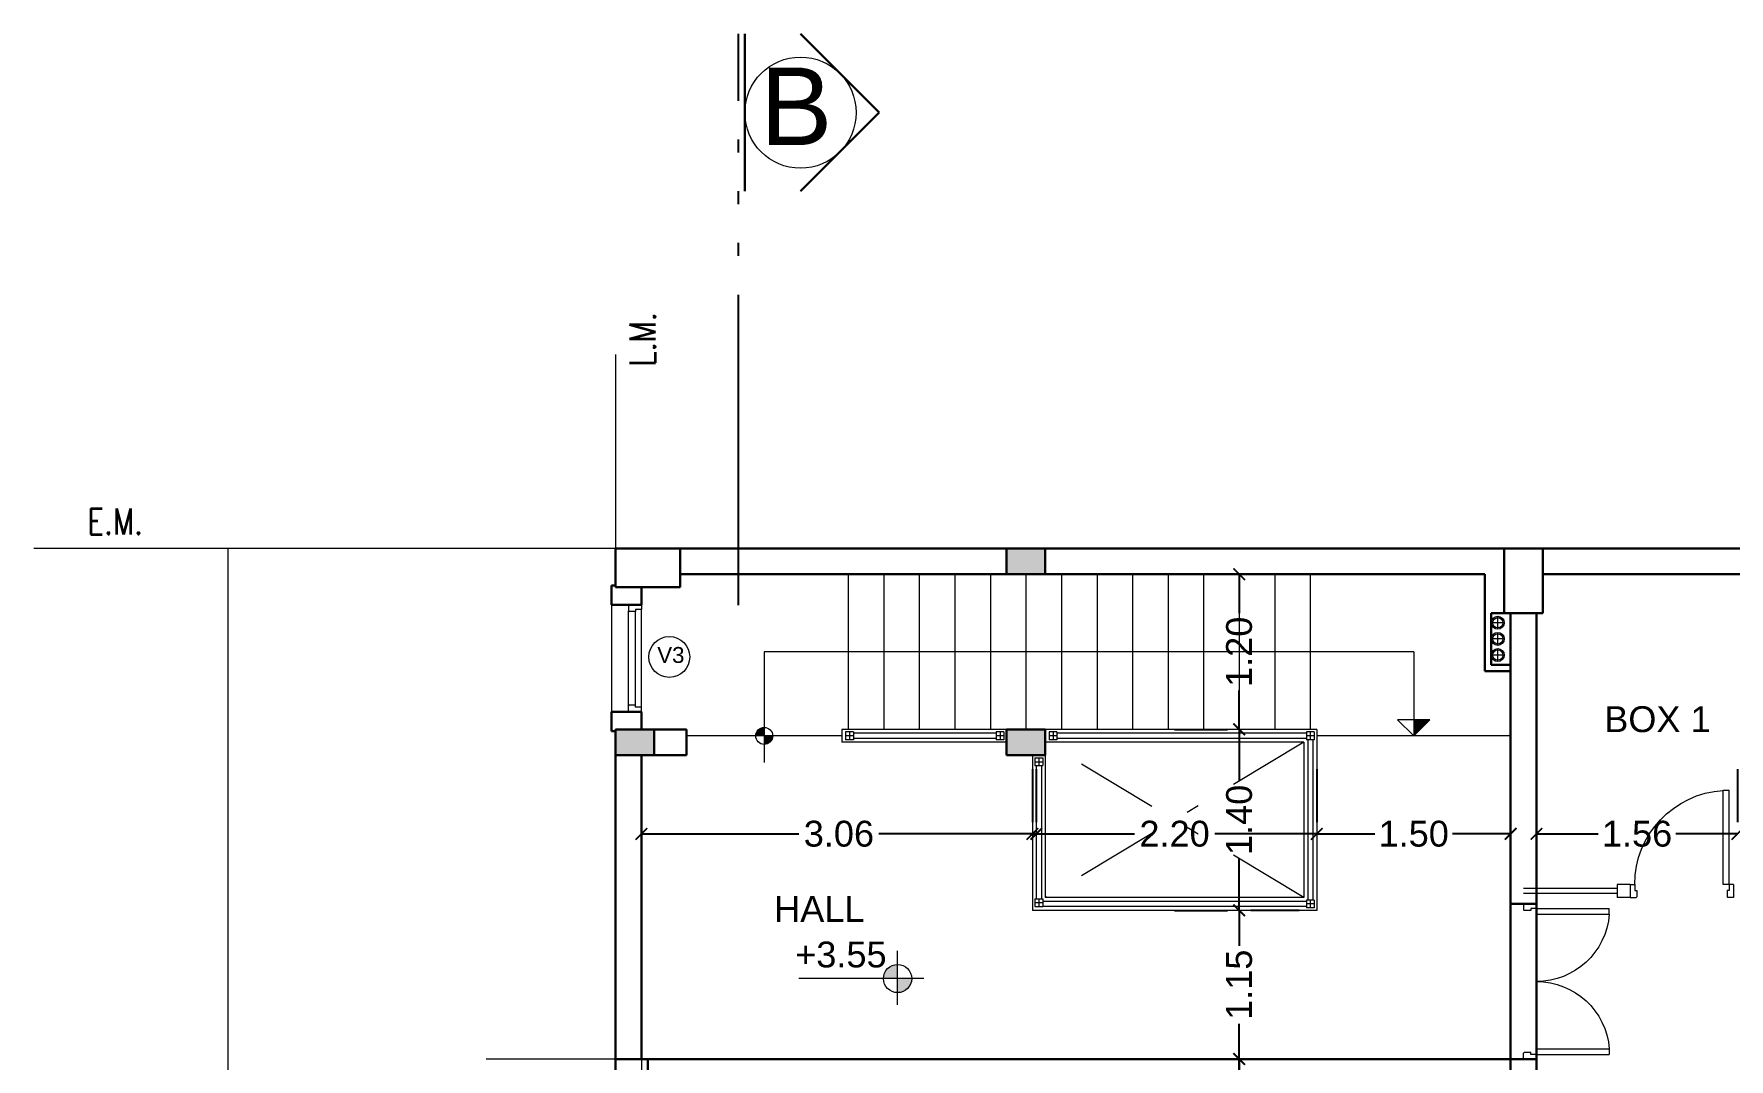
# Model space of a CAD drawing. Header units: millimetres. Extents: x 1578 to 2210, y 899 to 1032.
# Drawn here: x 1848.54 to 1861.66, y 955.53 to 963.46 of the extents above; entities that cross this region are included whole.
import ezdxf

# ---------------------------------------------------------------- set-up
doc = ezdxf.new("R2010")
doc.units = ezdxf.units.MM
doc.linetypes.add('ACAD_ISO05W100', pattern=[36, 24, -3, 0, -3, 0, -3, 0, -3])
doc.linetypes.add('DASHDOT2', pattern=[12.7, 6.35, -3.175, 0, -3.175])
for name, color, linetype, lineweight in [('CARPINTERIA', 7, 'Continuous', 18), ('COTAS', 7, 'Continuous', 15), ('EJES', 7, 'DASHDOT2', 13), ('ESTRUCTURA', 3, 'Continuous', 30), ('LINEA DE CORTE', 7, 'ACAD_ISO05W100', 60), ('MUROS', 1, 'Continuous', 30), ('PISOS', 9, 'Continuous', 9), ('SANITARIOS', 7, 'Continuous', 20), ('TRAMAS', 7, 'Continuous', 15), ('UMBRALES', 7, 'Continuous', 18)]:
    doc.layers.add(name, color=color, linetype=linetype, lineweight=lineweight)
doc.styles.add('ROMANS', font='romans', dxfattribs={"height": 0.06})
doc.styles.add('STYLE1', font='ARIAL.TTF')
doc.dimstyles.get("Standard").update_dxf_attribs({"dimscale": 0, "dimtxt": 0.2, "dimasz": 0.09, "dimexe": 0.09, "dimexo": 0.5, "dimgap": 0.05, "dimtad": 0, "dimzin": 0, "dimdsep": 46, "dimtxsty": 'STYLE1', "dimblk1": 'ARCHTICK', "dimblk2": 'ARCHTICK', "dimsah": 1, "dimcen": 0, "dimadec": 0, "dimazin": 0, "dimtfac": 1, "dimtofl": 0, "dimtmove": 2, "dimatfit": 3, "dimldrblk": 'ARCHTICK', "dimfxl": 1, "dimtolj": 1, "dimtzin": 0, "dimarcsym": 0})

# ---------------------------------------------------------------- blocks, each defined once
blk = doc.blocks.new('P120')
at = {"layer": 'CARPINTERIA'}
for p, q in [((0.035, 0), (0.035, 0.563)), ((0.08, 0.563), (0.035, 0.563)), ((0.08, 0), (0.08, 0.563)), ((1.12, 0), (1.12, 0.563)), ((1.12, 0.563), (1.165, 0.563)), ((1.165, 0), (1.165, 0.563)), ((0, 0), (0, -0.1)), ((0, 0), (0.035, 0)), ((0.035, 0), (0.08, 0)), ((0.035, 0), (0.035, -0.045)), ((1.165, 0), (1.12, 0)), ((1.2, 0), (1.165, 0)), ((1.165, 0), (1.165, -0.045)), ((1.2, 0), (1.2, -0.1)), ((0, -0.1), (0.045, -0.1)), ((0.035, -0.045), (0.05, -0.045)), ((0.05, -0.045), (0.05, -0.095)), ((1.165, -0.045), (1.15, -0.045)), ((1.15, -0.045), (1.15, -0.095)), ((1.2, -0.1), (1.155, -0.1))]:
    blk.add_line(p, q, dxfattribs=at)
for centre, radius, start, end in [((0.035, 0), 0.565, 0, 85.4318), ((1.165, 0), 0.565, 94.5682, 180), ((0.045, -0.095), 0.005, 270, 0), ((1.155, -0.095), 0.005, 180, 270)]:
    blk.add_arc(centre, radius, start, end, dxfattribs=at)
blk = doc.blocks.new('P80')
at = {"layer": 'CARPINTERIA'}
for p, q in [((0.035, 0), (0.035, 0.729)), ((0.08, 0.729), (0.035, 0.729)), ((0.08, 0), (0.08, 0.729)), ((0, 0), (0, -0.1)), ((0, 0), (0.035, 0)), ((0.035, 0), (0.08, 0)), ((0.035, 0), (0.035, -0.045)), ((0.8, 0), (0.765, 0)), ((0.765, 0), (0.765, -0.045)), ((0.8, 0), (0.8, -0.1)), ((0, -0.1), (0.045, -0.1)), ((0.035, -0.045), (0.05, -0.045)), ((0.05, -0.045), (0.05, -0.095)), ((0.75, -0.045), (0.75, -0.095)), ((0.765, -0.045), (0.75, -0.045)), ((0.8, -0.1), (0.755, -0.1))]:
    blk.add_line(p, q, dxfattribs=at)
for centre, radius, start, end in [((0.035, 0), 0.73, 0, 86.4658), ((0.045, -0.095), 0.005, 270, 0), ((0.755, -0.095), 0.005, 180, 270)]:
    blk.add_arc(centre, radius, start, end, dxfattribs=at)
blk = doc.blocks.new('_ARCHTICK')
at = {"color": 0, "linetype": 'ByBlock', "const_width": 0.15}
blk.add_lwpolyline([(-0.5, -0.5), (0.5, 0.5)], dxfattribs=at)
blk = doc.blocks.new('*D256')
at = {"layer": 'COTAS', "color": 0, "lineweight": -2}
for p, q in [((1857.866, 956.681), (1857.866, 956.407)), ((1858.331, 956.681), (1857.956, 956.681)), ((1857.866, 955.531), (1857.866, 955.805)), ((1858.331, 955.531), (1857.956, 955.531))]:
    blk.add_line(p, q, dxfattribs=at)
at = {"layer": 'DEFPOINTS', "color": 0}
for p in [(1857.831, 956.681), (1857.866, 956.681), (1857.831, 955.531)]:
    blk.add_point(p, dxfattribs=at)
at = {"layer": 'COTAS', "color": 0, "lineweight": -2, "xscale": 0.09, "yscale": 0.09, "zscale": 0.09}
for p, rotation in [((1857.866, 956.681), 90), ((1857.866, 955.531), 270)]:
    blk.add_blockref('_ARCHTICK', p, dxfattribs=dict(at, rotation=rotation))
at = {"layer": 'COTAS', "color": 0, "insert": (1857.866, 956.106), "char_height": 0.2, "attachment_point": 5, "rotation": 90, "style": 'STYLE1'}
blk.add_mtext('\\A1;1.15', dxfattribs=at)
blk = doc.blocks.new('*D257')
at = {"layer": 'COTAS', "color": 0, "lineweight": -2}
for p, q in [((1857.366, 958.081), (1857.776, 958.081)), ((1857.866, 958.081), (1857.866, 957.681)), ((1857.866, 956.681), (1857.866, 957.081)), ((1857.366, 956.681), (1857.776, 956.681))]:
    blk.add_line(p, q, dxfattribs=at)
at = {"layer": 'DEFPOINTS', "color": 0}
for p in [(1857.866, 958.081), (1857.866, 958.081), (1857.866, 956.681)]:
    blk.add_point(p, dxfattribs=at)
at = {"layer": 'COTAS', "color": 0, "lineweight": -2, "xscale": 0.09, "yscale": 0.09, "zscale": 0.09}
for p, rotation in [((1857.866, 958.081), 90), ((1857.866, 956.681), 270)]:
    blk.add_blockref('_ARCHTICK', p, dxfattribs=dict(at, rotation=rotation))
at = {"layer": 'COTAS', "color": 0, "insert": (1857.866, 957.381), "char_height": 0.2, "attachment_point": 5, "rotation": 90, "style": 'STYLE1'}
blk.add_mtext('\\A1;1.40', dxfattribs=at)
blk = doc.blocks.new('*D258')
at = {"layer": 'COTAS', "color": 0, "lineweight": -2}
for p, q in [((1857.366, 959.281), (1857.776, 959.281)), ((1857.866, 959.281), (1857.866, 958.981)), ((1857.866, 958.081), (1857.866, 958.381)), ((1857.366, 958.081), (1857.776, 958.081))]:
    blk.add_line(p, q, dxfattribs=at)
at = {"layer": 'DEFPOINTS', "color": 0}
for p in [(1857.866, 959.281), (1857.866, 959.281), (1857.866, 958.081)]:
    blk.add_point(p, dxfattribs=at)
at = {"layer": 'COTAS', "color": 0, "lineweight": -2, "xscale": 0.09, "yscale": 0.09, "zscale": 0.09}
for p, rotation in [((1857.866, 959.281), 90), ((1857.866, 958.081), 270)]:
    blk.add_blockref('_ARCHTICK', p, dxfattribs=dict(at, rotation=rotation))
at = {"layer": 'COTAS', "color": 0, "insert": (1857.866, 958.681), "char_height": 0.2, "attachment_point": 5, "rotation": 90, "style": 'STYLE1'}
blk.add_mtext('\\A1;1.20', dxfattribs=at)
blk = doc.blocks.new('*D265')
at = {"layer": 'COTAS', "color": 0, "lineweight": -2}
for p, q in [((1853.241, 957.773), (1853.241, 957.363)), ((1856.296, 957.773), (1856.296, 957.363)), ((1853.241, 957.273), (1854.459, 957.273)), ((1856.296, 957.273), (1855.078, 957.273))]:
    blk.add_line(p, q, dxfattribs=at)
at = {"layer": 'DEFPOINTS', "color": 0}
for p in [(1853.241, 957.273), (1856.296, 957.273), (1856.296, 957.273)]:
    blk.add_point(p, dxfattribs=at)
at = {"layer": 'COTAS', "color": 0, "lineweight": -2, "xscale": 0.09, "yscale": 0.09, "zscale": 0.09, "rotation": 180}
blk.add_blockref('_ARCHTICK', (1853.241, 957.273), dxfattribs=at)
at = {"layer": 'COTAS', "color": 0, "lineweight": -2, "xscale": 0.09, "yscale": 0.09, "zscale": 0.09}
blk.add_blockref('_ARCHTICK', (1856.296, 957.273), dxfattribs=at)
at = {"layer": 'COTAS', "color": 0, "insert": (1854.769, 957.273), "char_height": 0.2, "attachment_point": 5, "style": 'STYLE1'}
blk.add_mtext('\\A1;3.06', dxfattribs=at)
blk = doc.blocks.new('*D266')
at = {"layer": 'COTAS', "color": 0, "lineweight": -2}
for p, q in [((1856.266, 957.773), (1856.266, 957.363)), ((1858.466, 957.773), (1858.466, 957.363)), ((1856.266, 957.273), (1857.055, 957.273)), ((1858.466, 957.273), (1857.677, 957.273))]:
    blk.add_line(p, q, dxfattribs=at)
at = {"layer": 'DEFPOINTS', "color": 0}
for p in [(1856.266, 957.273), (1858.466, 957.273), (1858.466, 957.273)]:
    blk.add_point(p, dxfattribs=at)
at = {"layer": 'COTAS', "color": 0, "lineweight": -2, "xscale": 0.09, "yscale": 0.09, "zscale": 0.09, "rotation": 180}
blk.add_blockref('_ARCHTICK', (1856.266, 957.273), dxfattribs=at)
at = {"layer": 'COTAS', "color": 0, "lineweight": -2, "xscale": 0.09, "yscale": 0.09, "zscale": 0.09}
blk.add_blockref('_ARCHTICK', (1858.466, 957.273), dxfattribs=at)
at = {"layer": 'COTAS', "color": 0, "insert": (1857.366, 957.273), "char_height": 0.2, "attachment_point": 5, "style": 'STYLE1'}
blk.add_mtext('\\A1;2.20', dxfattribs=at)
blk = doc.blocks.new('*D267')
at = {"layer": 'COTAS', "color": 0, "lineweight": -2}
for p, q in [((1858.466, 957.773), (1858.466, 957.363)), ((1859.966, 957.773), (1859.966, 957.363)), ((1858.466, 957.273), (1858.916, 957.273)), ((1859.966, 957.273), (1859.516, 957.273))]:
    blk.add_line(p, q, dxfattribs=at)
at = {"layer": 'DEFPOINTS', "color": 0}
for p in [(1858.466, 957.273), (1859.966, 957.273), (1859.966, 957.273)]:
    blk.add_point(p, dxfattribs=at)
at = {"layer": 'COTAS', "color": 0, "lineweight": -2, "xscale": 0.09, "yscale": 0.09, "zscale": 0.09, "rotation": 180}
blk.add_blockref('_ARCHTICK', (1858.466, 957.273), dxfattribs=at)
at = {"layer": 'COTAS', "color": 0, "lineweight": -2, "xscale": 0.09, "yscale": 0.09, "zscale": 0.09}
blk.add_blockref('_ARCHTICK', (1859.966, 957.273), dxfattribs=at)
at = {"layer": 'COTAS', "color": 0, "insert": (1859.216, 957.273), "char_height": 0.2, "attachment_point": 5, "style": 'STYLE1'}
blk.add_mtext('\\A1;1.50', dxfattribs=at)
blk = doc.blocks.new('*D268')
at = {"layer": 'COTAS', "color": 0, "lineweight": -2}
for p, q in [((1860.166, 957.773), (1860.166, 957.363)), ((1861.721, 957.773), (1861.721, 957.363)), ((1860.166, 957.273), (1860.643, 957.273)), ((1861.721, 957.273), (1861.244, 957.273))]:
    blk.add_line(p, q, dxfattribs=at)
at = {"layer": 'DEFPOINTS', "color": 0}
for p in [(1860.166, 957.273), (1861.721, 957.273), (1861.721, 957.273)]:
    blk.add_point(p, dxfattribs=at)
at = {"layer": 'COTAS', "color": 0, "lineweight": -2, "xscale": 0.09, "yscale": 0.09, "zscale": 0.09, "rotation": 180}
blk.add_blockref('_ARCHTICK', (1860.166, 957.273), dxfattribs=at)
at = {"layer": 'COTAS', "color": 0, "lineweight": -2, "xscale": 0.09, "yscale": 0.09, "zscale": 0.09}
blk.add_blockref('_ARCHTICK', (1861.721, 957.273), dxfattribs=at)
at = {"layer": 'COTAS', "color": 0, "insert": (1860.944, 957.273), "char_height": 0.2, "attachment_point": 5, "style": 'STYLE1'}
blk.add_mtext('\\A1;1.56', dxfattribs=at)

msp = doc.modelspace()

# ---------------------------------------------------------------- hatches: boundary and pattern name
at = {"layer": 'COTAS', "ltscale": 0.1}
h = msp.add_hatch(color=256, dxfattribs=at)
h.paths.add_polyline_path([(1854.191, 958.031), (1854.257, 958.031, -0.414214), (1854.191, 957.965)])
h.paths.add_polyline_path([(1854.191, 958.097), (1854.191, 958.031), (1854.125, 958.031, -0.414214)])
msp.add_hatch(color=256, dxfattribs=at).paths.add_polyline_path([(1859.341, 958.156), (1859.216, 958.031), (1859.216, 958.156)])
h = msp.add_hatch(color=256, dxfattribs=at)
h.paths.add_polyline_path([(1855.223, 956.154), (1855.332, 956.154, -0.414214), (1855.223, 956.045)])
h.paths.add_polyline_path([(1855.223, 956.262), (1855.223, 956.154), (1855.114, 956.154, -0.414214)])
at = {"layer": 'PISOS', "ltscale": 0.05}
h = msp.add_hatch(color=256, dxfattribs=at)
h.paths.add_polyline_path([(1853.041, 958.081), (1853.041, 957.881), (1853.341, 957.881), (1853.341, 958.081)])
h.paths.add_polyline_path([(1856.366, 959.481), (1856.066, 959.481), (1856.066, 959.281), (1856.366, 959.281)])
h.paths.add_polyline_path([(1856.066, 958.081), (1856.066, 957.881), (1856.366, 957.881), (1856.366, 958.081)])

# ---------------------------------------------------------------- linework, layer by layer
at = {"layer": 'CARPINTERIA'}
for p, q in [((1853.141, 959.044), (1853.141, 958.999)), ((1853.141, 958.263), (1853.141, 958.999)), ((1853.196, 958.994), (1853.146, 958.994)), ((1853.241, 959.009), (1853.196, 959.009)), ((1853.196, 959.009), (1853.196, 958.994)), ((1853.196, 958.268), (1853.196, 958.994)), ((1853.241, 959.044), (1853.241, 959.009)), ((1853.241, 958.253), (1853.241, 959.009)), ((1853.141, 958.218), (1853.141, 958.263)), ((1853.196, 958.268), (1853.146, 958.268)), ((1853.196, 958.253), (1853.196, 958.268)), ((1853.241, 958.253), (1853.196, 958.253)), ((1853.241, 958.218), (1853.241, 958.253))]:
    msp.add_line(p, q, dxfattribs=at)
for centre, start, end in [((1853.146, 958.999), 180, 270), ((1853.146, 958.263), 90, 180)]:
    msp.add_arc(centre, 0.005, start, end, dxfattribs=at)
at = {"layer": 'COTAS', "ltscale": 0.1}
for p, q in [((1859.916, 958.906), (1859.816, 958.906)), ((1859.866, 958.856), (1859.866, 958.956)), ((1859.866, 958.731), (1859.866, 958.831)), ((1859.916, 958.781), (1859.816, 958.781)), ((1859.866, 958.606), (1859.866, 958.706)), ((1859.916, 958.656), (1859.816, 958.656)), ((1855.223, 955.95), (1855.223, 956.369)), ((1855.426, 956.154), (1854.46, 956.154))]:
    msp.add_line(p, q, dxfattribs=at)
at = {"layer": 'COTAS', "ltscale": 0.05}
for p, q in [((1853.041, 955.531), (1853.041, 949.764)), ((1853.241, 955.531), (1853.241, 949.564))]:
    msp.add_line(p, q, dxfattribs=at)
at = {"layer": 'COTAS', "ltscale": 0.1}
for centre, radius in [((1854.472, 962.851), 0.43), ((1855.223, 956.154), 0.109)]:
    msp.add_circle(centre, radius, dxfattribs=at)
at = {"layer": 'COTAS'}
msp.add_circle((1853.457, 958.641), 0.158, dxfattribs=at)
at = {"layer": 'EJES'}
msp.add_line((1853.041, 959.481), (1848.541, 959.481), dxfattribs=at)
at = {"layer": 'EJES', "ltscale": 0.1}
for p, q in [((1858.366, 957.981), (1856.366, 956.781)), ((1858.366, 956.781), (1856.366, 957.981))]:
    msp.add_line(p, q, dxfattribs=at)
at = {"layer": 'ESTRUCTURA', "ltscale": 0.05}
for p, q in [((1853.041, 959.481), (1853.041, 959.181)), ((1853.541, 959.481), (1853.041, 959.481)), ((1853.541, 959.181), (1853.541, 959.481)), ((1856.366, 959.481), (1856.066, 959.481)), ((1856.066, 959.481), (1856.066, 959.281)), ((1856.366, 959.281), (1856.366, 959.481)), ((1860.216, 959.481), (1859.916, 959.481)), ((1859.916, 959.481), (1859.916, 958.981)), ((1860.216, 958.981), (1860.216, 959.481)), ((1856.066, 959.281), (1856.366, 959.281)), ((1853.041, 959.181), (1853.541, 959.181)), ((1859.916, 958.981), (1860.216, 958.981)), ((1853.341, 958.081), (1853.041, 958.081)), ((1853.041, 958.081), (1853.041, 957.881)), ((1853.341, 957.881), (1853.341, 958.081)), ((1856.366, 958.081), (1856.066, 958.081)), ((1856.066, 958.081), (1856.066, 957.881)), ((1856.366, 957.881), (1856.366, 958.081)), ((1853.041, 957.881), (1853.341, 957.881)), ((1856.066, 957.881), (1856.366, 957.881))]:
    msp.add_line(p, q, dxfattribs=at)
at = {"layer": 'ESTRUCTURA', "ltscale": 0.1}
msp.add_lwpolyline([(1853.291, 955.531), (1853.041, 955.531), (1853.041, 955.281), (1853.291, 955.281)], close=True, dxfattribs=at)
at = {"layer": 'LINEA DE CORTE', "lineweight": -2, "ltscale": 0.1}
msp.add_line((1853.992, 959.043), (1853.992, 963.46), dxfattribs=at)
at = {"layer": 'MUROS', "color": 0, "ltscale": 0.15}
for p, q in [((1854.042, 962.243), (1854.042, 963.46)), ((1854.472, 963.46), (1855.081, 962.851)), ((1854.472, 962.243), (1855.081, 962.851))]:
    msp.add_line(p, q, dxfattribs=at)
at = {"layer": 'MUROS'}
for p, q in [((1856.066, 959.481), (1853.541, 959.481)), ((1859.916, 959.481), (1856.366, 959.481)), ((1859.916, 959.481), (1859.766, 959.481)), ((1867.091, 959.481), (1860.216, 959.481)), ((1856.066, 959.281), (1853.541, 959.281)), ((1859.766, 959.281), (1856.366, 959.281)), ((1859.766, 959.281), (1859.766, 958.531)), ((1867.091, 959.281), (1860.216, 959.281)), ((1853.041, 959.194), (1853.011, 959.194)), ((1853.011, 959.194), (1853.011, 959.044)), ((1853.241, 959.181), (1853.241, 959.044)), ((1853.241, 959.044), (1853.011, 959.044)), ((1859.916, 958.981), (1859.816, 958.981)), ((1859.816, 958.981), (1859.816, 958.581)), ((1859.966, 958.981), (1859.966, 951.481)), ((1859.966, 958.981), (1859.966, 958.581)), ((1860.166, 958.981), (1860.166, 958.031)), ((1860.166, 958.981), (1860.166, 951.481)), ((1859.966, 958.931), (1859.966, 958.581)), ((1859.966, 958.581), (1859.816, 958.581)), ((1859.966, 958.531), (1859.766, 958.531)), ((1853.241, 958.218), (1853.011, 958.218)), ((1853.011, 958.218), (1853.011, 958.068)), ((1853.241, 958.218), (1853.241, 958.081)), ((1853.041, 958.068), (1853.011, 958.068)), ((1853.591, 958.081), (1853.341, 958.081)), ((1853.591, 958.081), (1853.591, 957.881)), ((1853.041, 955.531), (1853.041, 957.881)), ((1853.241, 955.531), (1853.241, 957.881)), ((1853.591, 957.881), (1853.341, 957.881)), ((1860.166, 956.731), (1859.966, 956.731)), ((1860.166, 955.531), (1853.291, 955.531)), ((1857.866, 955.531), (1857.866, 955.331))]:
    msp.add_line(p, q, dxfattribs=at)
at = {"layer": 'SANITARIOS'}
for p, q in [((1854.821, 958.061), (1854.821, 958.001)), ((1854.881, 958.061), (1854.821, 958.061)), ((1854.851, 958.061), (1854.851, 958.001)), ((1854.881, 958.061), (1854.881, 958.001)), ((1855.986, 958.051), (1854.881, 958.051)), ((1856.046, 958.061), (1855.986, 958.061)), ((1855.986, 958.061), (1855.986, 958.001)), ((1856.016, 958.061), (1856.016, 958.001)), ((1856.046, 958.061), (1856.046, 958.001)), ((1856.456, 958.061), (1856.396, 958.061)), ((1856.396, 958.061), (1856.396, 958.001)), ((1856.426, 958.061), (1856.426, 958.001)), ((1856.456, 958.061), (1856.456, 958.001)), ((1858.386, 958.051), (1856.456, 958.051)), ((1858.386, 958.061), (1858.386, 958.001)), ((1858.446, 958.061), (1858.386, 958.061)), ((1858.416, 958.061), (1858.416, 958.001)), ((1858.446, 958.061), (1858.446, 958.001)), ((1854.881, 958.031), (1854.821, 958.031)), ((1854.881, 958.001), (1854.821, 958.001)), ((1855.986, 958.011), (1854.881, 958.011)), ((1856.046, 958.031), (1855.986, 958.031)), ((1856.046, 958.001), (1855.986, 958.001)), ((1856.456, 958.031), (1856.396, 958.031)), ((1856.456, 958.001), (1856.396, 958.001)), ((1858.386, 958.011), (1856.456, 958.011)), ((1858.446, 958.031), (1858.386, 958.031)), ((1858.446, 958.001), (1858.386, 958.001)), ((1858.396, 958.001), (1858.396, 956.761)), ((1858.436, 958.001), (1858.436, 956.761)), ((1856.286, 957.861), (1856.286, 957.801)), ((1856.286, 957.861), (1856.346, 957.861)), ((1856.286, 957.831), (1856.346, 957.831)), ((1856.286, 957.801), (1856.346, 957.801)), ((1856.296, 957.801), (1856.296, 956.771)), ((1856.316, 957.861), (1856.316, 957.801)), ((1856.336, 957.801), (1856.336, 956.771)), ((1856.346, 957.861), (1856.346, 957.801)), ((1856.286, 956.771), (1856.346, 956.771)), ((1856.286, 956.771), (1856.286, 956.711)), ((1856.286, 956.741), (1856.346, 956.741)), ((1856.316, 956.771), (1856.316, 956.711)), ((1856.346, 956.771), (1856.346, 956.711)), ((1858.386, 956.751), (1856.346, 956.751)), ((1858.386, 956.761), (1858.386, 956.701)), ((1858.446, 956.761), (1858.386, 956.761)), ((1858.446, 956.731), (1858.386, 956.731)), ((1858.416, 956.761), (1858.416, 956.701)), ((1858.446, 956.761), (1858.446, 956.701)), ((1856.286, 956.711), (1856.346, 956.711)), ((1858.386, 956.711), (1856.346, 956.711)), ((1858.446, 956.701), (1858.386, 956.701))]:
    msp.add_line(p, q, dxfattribs=at)
at = {"layer": 'TRAMAS', "ltscale": 0.1}
msp.add_line((1859.966, 955.531), (1859.966, 956.731), dxfattribs=at)
at = {"layer": 'TRAMAS'}
for p, q in [((1860.791, 956.851), (1860.066, 956.851)), ((1860.791, 956.811), (1860.066, 956.811))]:
    msp.add_line(p, q, dxfattribs=at)
at = {"layer": 'TRAMAS', "ltscale": 0.1}
for centre, radius in [((1859.866, 958.906), 0.05), ((1859.866, 958.781), 0.05), ((1859.866, 958.906), 0.0396), ((1859.866, 958.656), 0.05), ((1859.866, 958.781), 0.0396), ((1859.866, 958.656), 0.0396)]:
    msp.add_circle(centre, radius, dxfattribs=at)
at = {"layer": 'UMBRALES'}
for p, q in [((1853.041, 960.981), (1853.041, 959.481)), ((1850.041, 959.481), (1850.041, 945.311)), ((1854.841, 959.281), (1854.841, 958.081)), ((1855.116, 959.281), (1855.116, 958.081)), ((1855.391, 959.281), (1855.391, 958.081)), ((1855.666, 959.281), (1855.666, 958.081)), ((1855.941, 959.281), (1855.941, 958.081)), ((1856.216, 959.281), (1856.216, 958.081)), ((1856.491, 959.281), (1856.491, 958.081)), ((1856.766, 959.281), (1856.766, 958.081)), ((1857.041, 959.281), (1857.041, 958.081)), ((1857.316, 959.281), (1857.316, 958.081)), ((1857.591, 959.281), (1857.591, 958.081)), ((1857.866, 959.281), (1857.866, 958.081)), ((1858.141, 959.281), (1858.141, 958.081)), ((1858.416, 959.281), (1858.416, 958.081)), ((1853.011, 959.044), (1853.011, 958.218)), ((1859.216, 958.681), (1854.191, 958.681)), ((1854.191, 958.681), (1854.191, 957.824)), ((1859.216, 958.681), (1859.216, 958.031)), ((1854.791, 958.081), (1854.791, 957.981)), ((1856.066, 958.081), (1854.791, 958.081)), ((1858.466, 958.081), (1856.366, 958.081)), ((1858.466, 958.081), (1858.466, 956.681)), ((1859.341, 958.156), (1859.091, 958.156)), ((1859.091, 958.156), (1859.216, 958.031)), ((1859.216, 958.031), (1859.341, 958.156)), ((1854.791, 958.031), (1853.591, 958.031)), ((1856.066, 957.981), (1854.791, 957.981)), ((1858.366, 957.981), (1856.366, 957.981)), ((1858.366, 957.981), (1858.366, 956.781)), ((1859.966, 958.031), (1858.466, 958.031)), ((1856.266, 957.881), (1856.266, 956.681)), ((1856.366, 957.881), (1856.366, 956.781)), ((1860.891, 956.881), (1860.791, 956.881)), ((1860.791, 956.881), (1860.791, 956.781)), ((1860.891, 956.881), (1860.891, 956.781)), ((1858.366, 956.781), (1856.366, 956.781)), ((1860.891, 956.781), (1860.791, 956.781)), ((1858.466, 956.681), (1856.266, 956.681)), ((1853.041, 955.531), (1852.041, 955.531))]:
    msp.add_line(p, q, dxfattribs=at)
at = {"layer": 'UMBRALES', "ltscale": 0.1}
msp.add_line((1860.166, 955.611), (1860.166, 956.651), dxfattribs=at)
at = {"layer": 'UMBRALES'}
msp.add_circle((1854.191, 958.031), 0.0658, dxfattribs=at)

# ---------------------------------------------------------------- block references
at = {"layer": 'CARPINTERIA', "ltscale": 0.1, "xscale": -1}
msp.add_blockref('P80', (1861.691, 956.881), dxfattribs=at)
at = {"layer": 'CARPINTERIA', "ltscale": 0.1, "xscale": -1, "rotation": 270}
msp.add_blockref('P120', (1860.166, 955.531), dxfattribs=at)

# ---------------------------------------------------------------- texts
at = {"layer": 'COTAS', "style": 'ROMANS', "width": 0.8}
msp.add_text('L.M.', height=0.2, rotation=90, dxfattribs=at).set_placement((1853.35, 960.889))
msp.add_text('E.M.', height=0.2, dxfattribs=at).set_placement((1848.953, 959.589))
at = {"layer": 'COTAS', "style": 'STYLE1'}
for s, height, p in [('V3', 0.1231, (1853.364, 958.595)), ('BOX 1', 0.2, (1860.69, 958.06)), ('HALL', 0.2, (1854.268, 956.592)), ('+3.55', 0.2, (1854.431, 956.24))]:
    msp.add_text(s, height=height, dxfattribs=at).set_placement(p)
at = {"layer": 'MUROS', "color": 0, "ltscale": 0.15, "style": 'STYLE1'}
msp.add_text('B', height=0.6, dxfattribs=at).set_placement((1854.159, 962.6))

# ---------------------------------------------------------------- dimensions: what is measured, and where the dimension line sits
at = {"layer": 'COTAS'}
for base, p1, p2, picture, middle in [((1857.866, 959.281), (1857.866, 958.081), (1857.866, 959.281), '*D258', (1857.866, 958.681)), ((1857.866, 958.081), (1857.866, 956.681), (1857.866, 958.081), '*D257', (1857.866, 957.381)), ((1857.866, 956.681), (1857.831, 955.531), (1857.831, 956.681), '*D256', (1857.866, 956.106))]:
    dim = msp.add_linear_dim(base=base, p1=p1, p2=p2, angle=90, dimstyle='Standard', override={"dimscale": 1}, dxfattribs=at)
    dim.commit()
    dim.dimension.update_dxf_attribs({"geometry": picture, "text_midpoint": middle})
for base, p1, p2, picture, middle in [((1856.296170955, 957.273062709), (1853.241170955, 957.273062709), (1856.296170955, 957.273062709), '*D265', (1854.768670955, 957.273062709)), ((1858.466, 957.273), (1856.266, 957.273), (1858.466, 957.273), '*D266', (1857.366, 957.273)), ((1859.966, 957.273), (1858.466, 957.273), (1859.966, 957.273), '*D267', (1859.216, 957.273)), ((1861.721170955, 957.273062709), (1860.166170955, 957.273062709), (1861.721170955, 957.273062709), '*D268', (1860.943670955, 957.273062709))]:
    dim = msp.add_linear_dim(base=base, p1=p1, p2=p2, dimstyle='Standard', override={"dimscale": 1}, dxfattribs=at)
    dim.commit()
    dim.dimension.update_dxf_attribs({"geometry": picture, "text_midpoint": middle})

doc.saveas('drawing.dxf')
